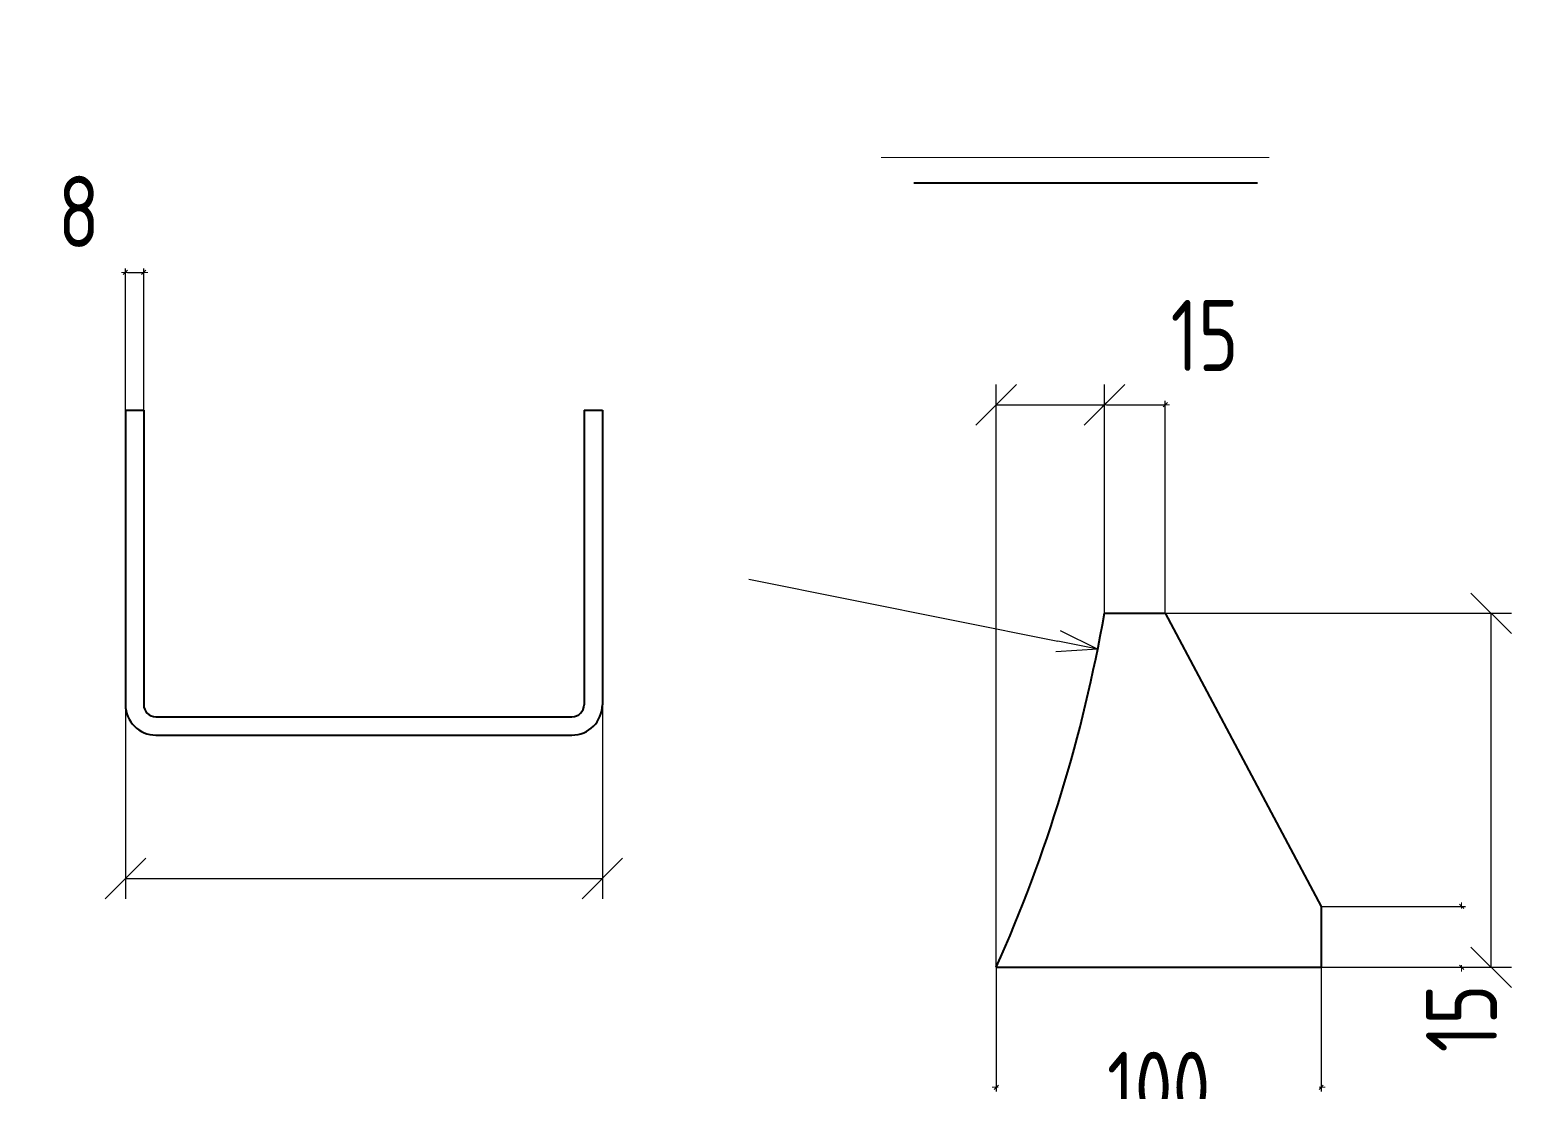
# Model space of a CAD drawing. Header units: millimetres. Extents: x 69249 to 73614, y -10452 to -7482.
# Drawn here: x 70598 to 71328, y -8989 to -8467 of the extents above; entities that cross this region are included whole.
import ezdxf

# ---------------------------------------------------------------- set-up
doc = ezdxf.new("R2010")
doc.units = ezdxf.units.MM
for name, pattern in [('K5LT32768', [0]), ('K5LT32771', [0]), ('K5LT32774', [0]), ('K5LT32791', [0]), ('K5LT32793', [1016, 635, -127, 127, -127]), ('K5LT_THIN', [0])]:
    doc.linetypes.add(name, pattern=pattern)
for name, color, linetype in [('Осевая', 20, 'Continuous'), ('Размеры', 7, 'Continuous'), ('тонкая 2', 5, 'Continuous')]:
    doc.layers.add(name, color=color, linetype=linetype)
doc.styles.add('KDIMTEXTSTYLE', font='GOST_AU.SHX', dxfattribs={"width": 0.96, "oblique": 15, "height": 5})
doc.dimstyles.new('KDIMSTYLE (1.00)', dxfattribs={"dimtxt": 5, "dimasz": 1, "dimexe": 2, "dimexo": 0, "dimgap": 1, "dimtad": 1, "dimtxsty": 'KDIMTEXTSTYLE', "dimsah": 1, "dimcen": 0, "dimdle": 1, "dimadec": 0, "dimazin": 0, "dimtfac": 0.667, "dimtmove": 0, "dimatfit": 3, "dimfxl": 0, "dimtvp": 1, "dimtolj": 1, "dimtzin": 0, "dimarcsym": 0})

# ---------------------------------------------------------------- blocks, each defined once
blk = doc.blocks.new('KDIMARROW_03')
at = {"color": 0, "linetype": 'K5LT_THIN', "lineweight": 18}
for p, q in [((-1.06, -1.06), (1.06, 1.06)), ((0, 0), (2, 0))]:
    blk.add_line(p, q, dxfattribs=at)
at = {"layer": 'тонкая 2', "color": 0, "linetype": 'K5LT_THIN', "lineweight": 18}
blk.add_line((0, 0), (-1, 0), dxfattribs=at)
blk = doc.blocks.new('U34')
at = {"layer": 'Размеры', "color": 7, "linetype": 'K5LT32791', "lineweight": 25}
for p, q in [((71105.64, -8762.37), (71124.2, -8771.54)), ((71124.2, -8771.54), (71104.59, -8767.62)), ((71124.2, -8771.54), (71103.54, -8772.88))]:
    blk.add_line(p, q, dxfattribs=at)
blk = doc.blocks.new('U81')
at = {"layer": 'Осевая', "color": 20, "linetype": 'K5LT32793', "lineweight": 25}
blk.add_line((71084.24, -8641.26), (71064.24, -8661.26), dxfattribs=at)
blk = doc.blocks.new('U82')
at = {"layer": 'Осевая', "color": 20, "linetype": 'K5LT32793', "lineweight": 25}
blk.add_line((71117.5, -8661.26), (71137.5, -8641.26), dxfattribs=at)
blk = doc.blocks.new('U107')
at = {"layer": 'Осевая', "color": 20, "linetype": 'K5LT32793', "lineweight": 25}
blk.add_line((70655.43, -8874.56), (70635.43, -8894.56), dxfattribs=at)
blk = doc.blocks.new('U108')
at = {"layer": 'Осевая', "color": 20, "linetype": 'K5LT32793', "lineweight": 25}
blk.add_line((70870.26, -8894.56), (70890.26, -8874.56), dxfattribs=at)
blk = doc.blocks.new('U165')
at = {"layer": 'Осевая', "color": 20, "linetype": 'K5LT32793', "lineweight": 25}
blk.add_line((71307.9, -8918.27), (71327.9, -8938.27), dxfattribs=at)
blk = doc.blocks.new('U166')
at = {"layer": 'Осевая', "color": 20, "linetype": 'K5LT32793', "lineweight": 25}
blk.add_line((71327.9, -8763.96), (71307.9, -8743.96), dxfattribs=at)

msp = doc.modelspace()

# ---------------------------------------------------------------- linework, layer by layer
at = {"color": 7, "linetype": 'K5LT32774', "lineweight": 18}
msp.add_line((71017.537, -8529.565), (71208.556, -8529.565), dxfattribs=at)
at = {"color": 7, "linetype": 'K5LT32771', "lineweight": 40}
for p, q in [((71033.593, -8541.984), (71202.954, -8541.984)), ((70645.43, -8653.935), (70654.43, -8653.935)), ((70645.43, -8653.935), (70645.43, -8798.935)), ((70654.43, -8653.935), (70654.43, -8798.935)), ((70871.26, -8653.935), (70880.26, -8653.935)), ((70871.26, -8653.935), (70871.26, -8798.935)), ((70880.26, -8653.935), (70880.26, -8798.935)), ((71127.496, -8753.957), (71157.496, -8753.957)), ((71157.496, -8753.957), (71234.237, -8898.267)), ((70660.43, -8804.935), (70865.26, -8804.935)), ((70660.43, -8813.935), (70865.26, -8813.935)), ((71234.237, -8898.267), (71234.237, -8928.267)), ((71074.237, -8928.267), (71234.237, -8928.267))]:
    msp.add_line(p, q, dxfattribs=at)
for centre, radius, start, end in [((70398.368, -8626.469), 740.189, 335.937593, 350.082072), ((70660.43, -8798.935), 15, 180, 270), ((70660.43, -8798.935), 6, 180, 270), ((70865.26, -8798.935), 6, 270, 0), ((70865.26, -8798.935), 15, 270, 0)]:
    msp.add_arc(centre, radius, start, end, dxfattribs=at)
at = {"layer": 'Размеры', "color": 7, "linetype": 'K5LT32768', "lineweight": 25}
for p, q in [((71074.237, -8928.267), (71074.237, -8641.257)), ((71127.496, -8753.957), (71127.496, -8641.257)), ((71074.237, -8651.257), (71127.496, -8651.257)), ((70952.434, -8737.211), (71104.59, -8767.622)), ((71157.496, -8753.957), (71327.9, -8753.957)), ((71317.9, -8928.267), (71317.9, -8753.957)), ((70645.43, -8798.935), (70645.43, -8894.556)), ((70880.26, -8798.935), (70880.26, -8894.556)), ((70645.43, -8884.556), (70880.26, -8884.556)), ((71234.237, -8928.267), (71327.9, -8928.267))]:
    msp.add_line(p, q, dxfattribs=at)

# ---------------------------------------------------------------- block references
for name in ['U81', 'U82', 'U166', 'U34', 'U107', 'U108', 'U165']:
    msp.add_blockref(name, (0, 0))

# ---------------------------------------------------------------- dimensions: what is measured, and where the dimension line sits
at = {"layer": 'Размеры', "color": 7}
for base, p1, p2, location, text, override in [((70654.43, -8586.118), (70645.43, -8653.935), (70654.43, -8653.935), (70622.461, -8556.125), '\\H35.0;\\W0.965;\\Q0;\\Q0;8\\H35.0;\\W0.965;\\Q0;', {"dimexo": 0, "dimtoh": 1, "dimblk1": 'KDIMARROW_03', "dimblk2": 'KDIMARROW_03', "dimse1": 0, "dimse2": 0, "dimclrt": 7, "dimtmove": 1, "dimtolj": 1}), ((71157.496, -8651.257), (71127.496, -8753.957), (71157.496, -8753.957), (71176.836, -8617.152), '\\H35.0;\\W0.965;\\Q0;\\Q0;15\\H35.0;\\W0.965;\\Q0;', {"dimexo": 0, "dimtoh": 1, "dimblk1": 'KDIMARROW_03', "dimblk2": 'KDIMARROW_03', "dimse1": 0, "dimse2": 0, "dimclrt": 7, "dimtmove": 1, "dimtolj": 1}), ((71234.237, -8987.339), (71074.237, -8928.267), (71234.237, -8928.267), (71154.237, -8987.339), '\\H35.0;\\W0.965;\\Q0;\\Q0;100\\H35.0;\\W0.965;\\Q0;', {"dimexo": 0, "dimblk1": 'KDIMARROW_03', "dimblk2": 'KDIMARROW_03', "dimse1": 0, "dimse2": 0, "dimclrt": 7, "dimtolj": 1})]:
    msp.add_linear_dim(base=base, p1=p1, p2=p2, location=location, text=text, dimstyle='KDIMSTYLE (1.00)', override=override, dxfattribs=at).render()
msp.add_linear_dim(base=(71303.356, -8898.267), p1=(71234.237, -8928.267), p2=(71234.237, -8898.267), angle=90, location=(71303.356, -8953.399), text='\\H35.0;\\W0.965;\\Q0;\\Q0;15\\H35.0;\\W0.965;\\Q0;', dimstyle='KDIMSTYLE (1.00)', override={"dimexo": 0, "dimblk1": 'KDIMARROW_03', "dimblk2": 'KDIMARROW_03', "dimse1": 0, "dimse2": 0, "dimclrt": 7, "dimtolj": 1}, dxfattribs=at).render()

doc.saveas('drawing.dxf')
